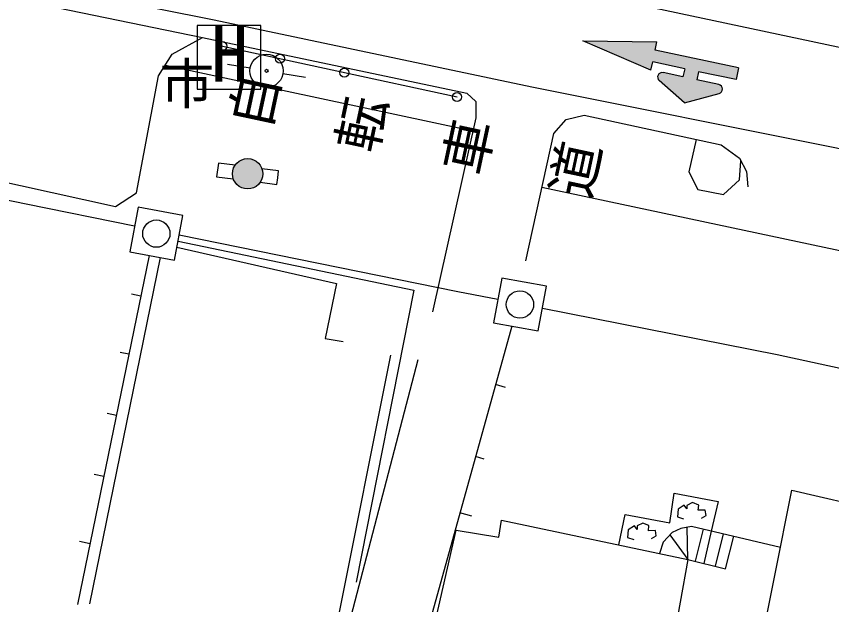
# Model space of a CAD drawing. Units: millimetres at full size, sheet at 1:1000; details may follow other scales. Extents: x 40000 to 680000, y 20000 to 380000.
# Drawn here: x 313090 to 339960, y 287521 to 306919 of the extents above; entities that cross this region are included whole.
import ezdxf
from ezdxf.enums import TextEntityAlignment as Align

# ---------------------------------------------------------------- set-up
doc = ezdxf.new("R2010")
doc.units = ezdxf.units.MM
doc.header["$LTSCALE"] = 1000
for name, color, linetype, lineweight in [('M-BGD', 7, 'Continuous', 25), ('M-BGD-EXST', 7, 'Continuous', 25), ('M-STR-STRC', 7, 'Continuous', 25)]:
    doc.layers.add(name, color=color, linetype=linetype, lineweight=lineweight)
doc.styles.add('@ＭＳ ゴシック', font='')
doc.styles.add('ＭＳ ゴシック', font='')
doc.styles.get('@ＭＳ ゴシック').set_extended_font_data('@MS Gothic')
doc.styles.get('ＭＳ ゴシック').set_extended_font_data('MS Gothic')

msp = doc.modelspace()

# ---------------------------------------------------------------- hatches: boundary and pattern name
at = {"layer": 'M-BGD'}
for points in [[(321385, 305113, 0.41421), (321343, 305171, 0.41421)], [(320216, 301791, 0.41421), (320648, 301231, 0.41421), (321208, 301663, 1)]]:
    msp.add_hatch(color=256, dxfattribs=at).paths.add_polyline_path(points)
at = {"layer": 'M-STR-STRC'}
msp.add_hatch(color=256, dxfattribs=at).paths.add_polyline_path([(335515, 304824), (335572, 305093), (336809, 304830), (336892, 305219), (334142, 305804), (334200, 306073), (331756, 306109), (334002, 305146), (334060, 305415), (335115, 305190), (335058, 304921), (334403, 305061, 0.77336), (334273, 304801), (335114, 304066), (336250, 304378, 0.78564), (336242, 304670)])

# ---------------------------------------------------------------- linework, layer by layer
at = {"layer": 'M-BGD'}
for p, q in [((310089, 308124), (319223, 306216)), ((319687, 305977), (327615, 304260)), ((320793, 305212), (320053, 305335)), ((321878, 305031), (322618, 304908)), ((317463, 299035), (315109, 287527)), ((315513, 287546), (317843, 298966)), ((316888, 297769), (317191, 297706)), ((329415, 296706), (326164, 284980)), ((316511, 295849), (316799, 295790)), ((325419, 295748), (323467, 285944)), ((323778, 285835), (326330, 295603)), ((329205, 294686), (328880, 294776)), ((316088, 293832), (316386, 293771)), ((328502, 292324), (328222, 292402)), ((315658, 291823), (315974, 291758)), ((328103, 290442), (327709, 290551)), ((335214, 289013), (335201, 290075)), ((335720, 290010), (335455, 288952)), ((335993, 289945), (335749, 288879)), ((334631, 289820), (335214, 289013)), ((336386, 289853), (336118, 288786)), ((336719, 289775), (336451, 288703)), ((315175, 289611), (315520, 289541)), ((335214, 289013), (336465, 288700))]:
    msp.add_line(p, q, dxfattribs=at)
for points in [[(310089, 308124), (311219, 307793), (311680, 307337), (311930, 306730), (311695, 304789), (311131, 301801), (316357, 300649), (317055, 301097), (317778, 304958), (318226, 305668), (319223, 306216), (327940, 304389), (328234, 304106), (328234, 303571), (326807, 297173)], [(316986, 300000), (313417, 300724), (295397, 304425)], [(329875, 298862), (330799, 303050), (331210, 303517), (331808, 303657), (336313, 302685), (336916, 302246), (337157, 301807), (337199, 301302)], [(335492, 302862), (335254, 301796), (335545, 301213), (336398, 301039), (336916, 301527), (336969, 302149)], [(320298, 302007), (319749, 302078), (319692, 301632), (320241, 301561)], [(321704, 301599), (321733, 301822), (321184, 301893)], [(321126, 301447), (321675, 301376), (321704, 301599)], [(328954, 297580), (327637, 297840), (318457, 299702)], [(318420, 299502), (326192, 297892), (324290, 288267)], [(318384, 299303), (323645, 298115), (323271, 296299), (323857, 296198)], [(344894, 294300), (338163, 295756), (330426, 297288)], [(326443, 284968), (327587, 289980), (328995, 289746), (329083, 290303), (335214, 289013), (334715, 286199), (337531, 285671), (338646, 291300), (344337, 289980), (342430, 281274)], [(332942, 289491), (333153, 290493), (334623, 290219), (334771, 291196), (336217, 290923), (335993, 289945)], [(335665, 290375), (335820, 290463), (335792, 290639), (335561, 290634), (335577, 290804), (335373, 290887), (335191, 290793), (335191, 290678), (335103, 290799), (334899, 290667), (334877, 290413), (335076, 290347)], [(334023, 289700), (334178, 289788), (334150, 289964), (333919, 289959), (333935, 290129), (333731, 290212), (333549, 290118), (333549, 290003), (333461, 290124), (333257, 289992), (333235, 289738), (333434, 289672)], [(338272, 289409), (335339, 290099), (334991, 290038), (334704, 289899), (334409, 289580), (334280, 289209)]]:
    msp.add_lwpolyline(points, dxfattribs=at)
for points in [[(316831, 299151), (318307, 298881), (318576, 300357), (317100, 300626)], [(328814, 296816), (330290, 296545), (330560, 298021), (329085, 298291)]]:
    msp.add_lwpolyline(points, close=True, dxfattribs=at)
for centre, radius in [((319878, 305935), 150), ((321335, 305121), 550), ((321782, 305523), 150), ((321335, 305121), 50), ((323900, 305064), 150), ((327615, 304260), 150), ((320712, 301727), 500), ((317704, 299754), 450), ((329687, 297418), 450)]:
    msp.add_circle(centre, radius, dxfattribs=at)
at = {"layer": 'M-BGD-EXST'}
for p, q in [((321144, 306620), (319044, 306620)), ((319044, 306620), (319044, 304520)), ((321144, 304520), (321144, 306620)), ((319044, 304520), (321144, 304520))]:
    msp.add_line(p, q, dxfattribs=at)
at = {"layer": 'M-STR-STRC'}
for p, q in [((331756, 306109), (334200, 306073)), ((334002, 305146), (331756, 306109)), ((334142, 305804), (334200, 306073)), ((336892, 305219), (334142, 305804)), ((318002, 305313), (328139, 303148)), ((334002, 305146), (334060, 305415)), ((335115, 305190), (334060, 305415)), ((335058, 304921), (334403, 305061)), ((335115, 305190), (335058, 304921)), ((335572, 305093), (335515, 304824)), ((336809, 304830), (335572, 305093)), ((336892, 305219), (336809, 304830)), ((335114, 304066), (334273, 304801)), ((336242, 304670), (335515, 304824)), ((335114, 304066), (336250, 304378)), ((392691, 288070), (330407, 301270))]:
    msp.add_line(p, q, dxfattribs=at)
for points in [[(308181, 312557), (317999, 310554), (325427, 308965), (334112, 307202), (349059, 304019), (375695, 298251)], [(408167, 288131), (404010, 288973), (392861, 291172), (382944, 293232), (373414, 295409), (357914, 298732), (340061, 302584), (330080, 304587), (319609, 306793), (306673, 309374)]]:
    msp.add_lwpolyline(points, dxfattribs=at)
for centre, start, end in [((334372, 304914), 77.9854, 228.8536), ((336211, 304523), 285.3667, 77.9854)]:
    msp.add_arc(centre, 150, start, end, dxfattribs=at)

# ---------------------------------------------------------------- texts
at = {"layer": 'M-BGD-EXST', "style": 'ＭＳ ゴシック'}
for s, height, p in [('H', 1833, (319497, 304212)), ('市', 1320, (317810, 303633))]:
    msp.add_text(s, height=height, dxfattribs=at).set_placement(p, align=Align.BOTTOM_LEFT)
at = {"layer": 'M-STR-STRC', "style": '@ＭＳ ゴシック'}
msp.add_text('自\u3000転\u3000車\u3000道', height=1320, rotation=347.945, dxfattribs=at).set_placement((319821, 303267), align=Align.BOTTOM_LEFT)

doc.saveas('drawing.dxf')
